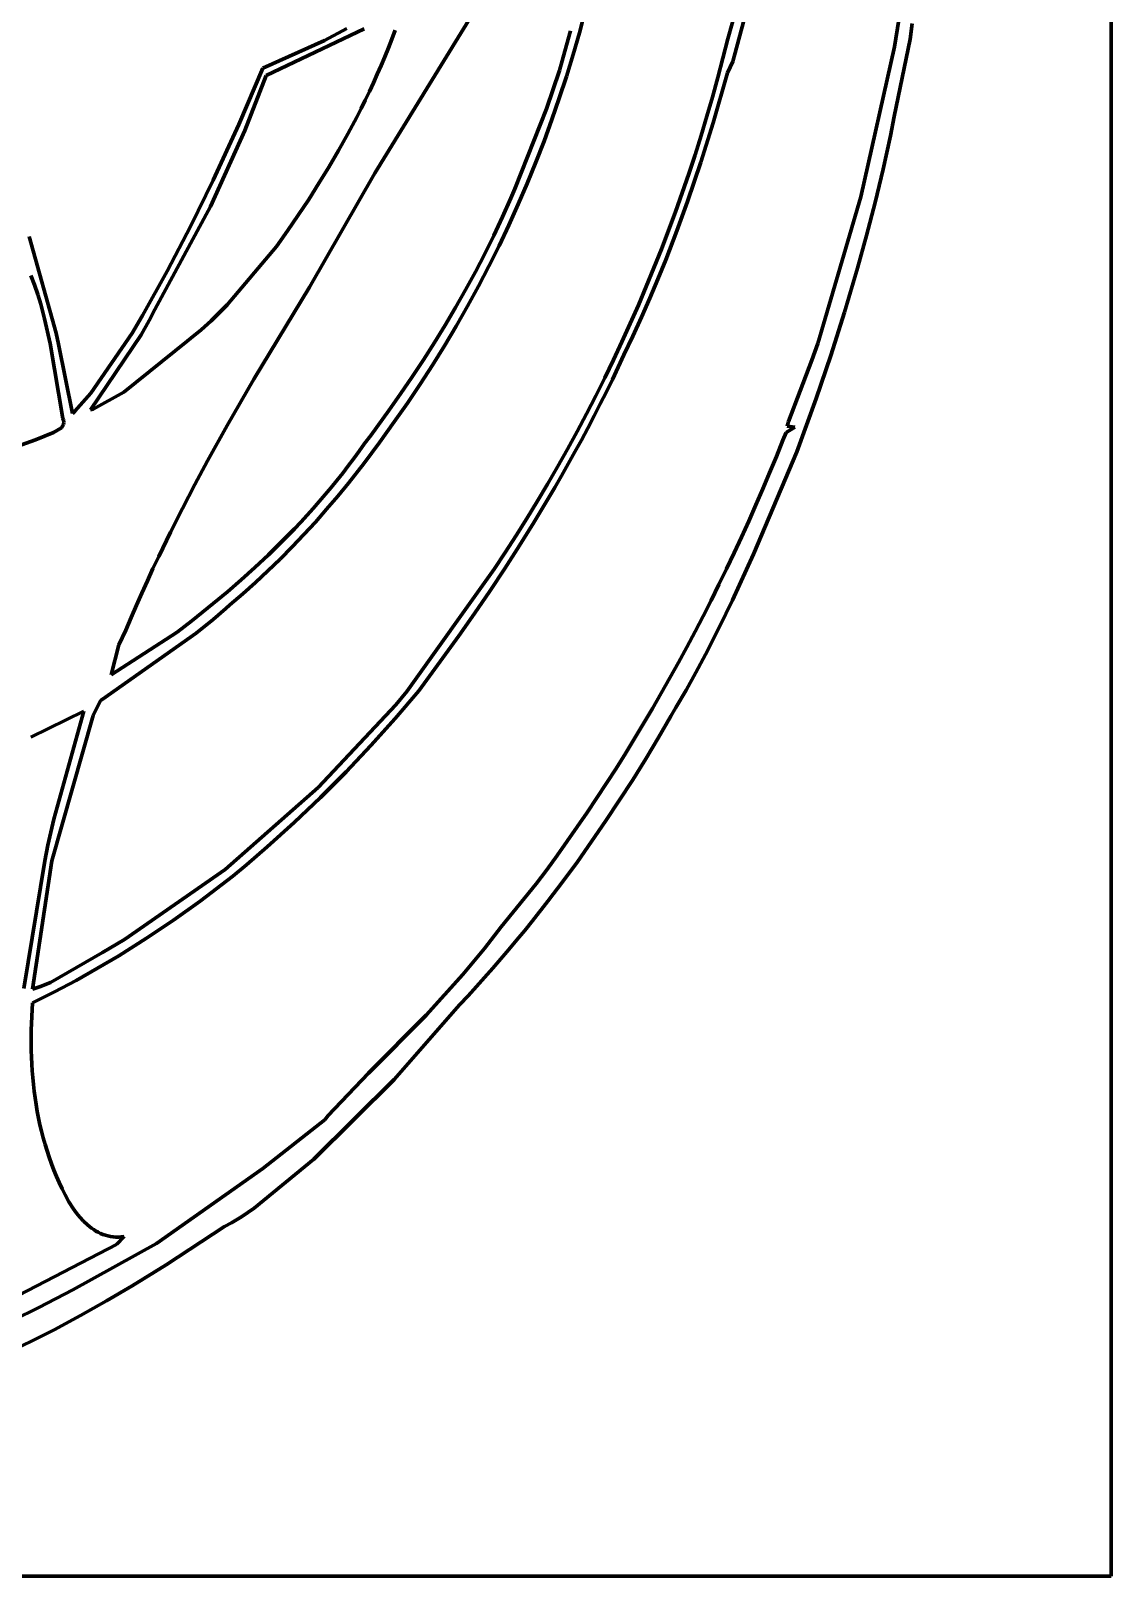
# Model space of a CAD drawing. Header units: millimetres. Extents: x 0 to 15.3, y 0 to 17.7.
# Drawn here: x 12.102 to 15.292, y 0 to 4.561 of the extents above; entities that cross this region are included whole.
import ezdxf

# ---------------------------------------------------------------- set-up
doc = ezdxf.new("R2010")
doc.units = ezdxf.units.MM
doc.layers.add('color#0a0a0aff', color=7, linetype='CONTINUOUS', lineweight=100)
doc.layers.add('color#ffffffff', color=7, linetype='CONTINUOUS', lineweight=100)

msp = doc.modelspace()

# ---------------------------------------------------------------- linework, layer by layer
at = {"layer": 'color#0a0a0aff'}
for p, q in [((14.6518, 4.514), (14.723, 4.9595)), ((14.1599, 4.5375), (14.2038, 4.693)), ((13.406, 4.6102), (13.1179, 4.1411)), ((13.7388, 4.6202), (13.7214, 4.5552)), ((14.2196, 4.6385), (14.1743, 4.4699)), ((13.0861, 4.5671), (12.7968, 4.429)), ((12.9692, 4.532), (13.0351, 4.5673)), ((13.1678, 4.5366), (13.1776, 4.5629)), ((13.6783, 4.5009), (13.6954, 4.5612)), ((14.7038, 4.5821), (14.6985, 4.5358)), ((12.7871, 4.4501), (12.9692, 4.532)), ((13.1576, 4.5104), (13.1678, 4.5366)), ((13.7214, 4.5552), (13.7029, 4.4905)), ((14.1455, 4.4799), (14.1599, 4.5375)), ((14.6985, 4.5358), (14.651, 4.308)), ((13.1361, 4.4585), (13.147, 4.4844)), ((13.147, 4.4844), (13.1576, 4.5104)), ((13.6624, 4.4434), (13.6783, 4.5009)), ((13.7029, 4.4905), (13.6832, 4.4262)), ((14.1304, 4.4226), (14.1455, 4.4799)), ((14.1743, 4.4699), (14.1594, 4.4366)), ((14.5527, 4.0713), (14.6518, 4.514)), ((12.7159, 4.2841), (12.7871, 4.4501)), ((12.7968, 4.429), (12.7338, 4.2667)), ((13.1134, 4.4071), (13.1249, 4.4327)), ((13.1249, 4.4327), (13.1361, 4.4585)), ((13.6244, 4.3304), (13.6624, 4.4434)), ((13.6832, 4.4262), (13.6623, 4.3622)), ((14.1594, 4.4366), (14.1167, 4.2896)), ((13.0893, 4.3563), (13.1015, 4.3816)), ((13.1015, 4.3816), (13.1134, 4.4071)), ((14.1146, 4.3654), (14.1304, 4.4226)), ((13.0769, 4.3311), (13.0893, 4.3563)), ((13.6623, 4.3622), (13.6403, 4.2986)), ((14.0981, 4.3085), (14.1146, 4.3654)), ((13.0377, 4.2564), (13.0641, 4.3061)), ((13.0641, 4.3061), (13.0769, 4.3311)), ((13.5312, 4.0947), (13.6244, 4.3304)), ((13.6403, 4.2986), (13.6171, 4.2355)), ((14.1167, 4.2896), (14.08, 4.1727)), ((14.081, 4.2517), (14.0981, 4.3085)), ((14.651, 4.308), (14.6398, 4.2509)), ((12.7338, 4.2667), (12.632, 4.0423)), ((12.6404, 4.1201), (12.7159, 4.2841)), ((13.0103, 4.2073), (13.0377, 4.2564)), ((14.0631, 4.1952), (14.081, 4.2517)), ((14.6398, 4.2509), (14.6182, 4.1525)), ((12.9818, 4.1587), (13.0103, 4.2073)), ((13.6171, 4.2355), (13.5928, 4.1728)), ((12.9525, 4.1107), (12.9818, 4.1587)), ((13.5928, 4.1728), (13.5674, 4.1105)), ((14.08, 4.1727), (14.0408, 4.0566)), ((14.0445, 4.1389), (14.0631, 4.1952)), ((14.6182, 4.1525), (14.5948, 4.0545)), ((12.5739, 3.9852), (12.6404, 4.1201)), ((12.9222, 4.0632), (12.9525, 4.1107)), ((13.1179, 4.1411), (12.9243, 3.8042)), ((13.5674, 4.1105), (13.5408, 4.0487)), ((14.0253, 4.0828), (14.0445, 4.1389)), ((12.8911, 4.0163), (12.9222, 4.0632)), ((13.4947, 4.0117), (13.5193, 4.0669)), ((13.5193, 4.0669), (13.5312, 4.0947)), ((14.0054, 4.0269), (14.0253, 4.0828)), ((14.4252, 3.6383), (14.5527, 4.0713)), ((12.632, 4.0423), (12.4681, 3.7378)), ((12.8593, 3.97), (12.8911, 4.0163)), ((13.5408, 4.0487), (13.5131, 3.9874)), ((13.9848, 3.9713), (14.0054, 4.0269)), ((14.0408, 4.0566), (14.0095, 3.9702)), ((14.5948, 4.0545), (14.5697, 3.9569)), ((12.5042, 3.8519), (12.5739, 3.9852)), ((12.8267, 3.9242), (12.8593, 3.97)), ((13.4689, 3.9571), (13.4947, 4.0117)), ((13.5131, 3.9874), (13.4842, 3.9266)), ((13.9636, 3.9159), (13.9848, 3.9713)), ((14.0095, 3.9702), (13.9765, 3.8845)), ((12.0966, 3.9535), (12.1765, 3.6687)), ((12.6812, 3.7521), (12.8267, 3.9242)), ((13.4421, 3.903), (13.4689, 3.9571)), ((13.4842, 3.9266), (13.4543, 3.8664)), ((14.5697, 3.9569), (14.5429, 3.8598)), ((13.4143, 3.8495), (13.4421, 3.903)), ((13.9416, 3.8608), (13.9636, 3.9159)), ((13.9765, 3.8845), (13.9536, 3.8277)), ((12.1122, 3.8111), (12.1013, 3.8391)), ((12.4313, 3.7203), (12.5042, 3.8519)), ((13.3855, 3.7964), (13.4143, 3.8495)), ((13.4543, 3.8664), (13.4232, 3.8068)), ((13.9191, 3.806), (13.9416, 3.8608)), ((14.5429, 3.8598), (14.5047, 3.7309)), ((12.122, 3.7828), (12.1122, 3.8111)), ((12.9243, 3.8042), (12.7605, 3.5329)), ((13.3557, 3.7439), (13.3855, 3.7964)), ((13.4232, 3.8068), (13.3911, 3.7477)), ((13.8958, 3.7515), (13.9191, 3.806)), ((13.9536, 3.8277), (13.9298, 3.7713)), ((12.1308, 3.7543), (12.122, 3.7828)), ((12.1425, 3.711), (12.1308, 3.7543)), ((12.6344, 3.7052), (12.6812, 3.7521)), ((13.325, 3.6919), (13.3557, 3.7439)), ((13.3911, 3.7477), (13.3578, 3.6893)), ((13.8719, 3.6972), (13.8958, 3.7515)), ((13.9298, 3.7713), (13.9052, 3.7152)), ((12.1586, 3.6379), (12.1425, 3.711)), ((12.4012, 3.6682), (12.4313, 3.7203)), ((12.4515, 3.7054), (12.4272, 3.6634)), ((12.4681, 3.7378), (12.4515, 3.7054)), ((12.6049, 3.6786), (12.6344, 3.7052)), ((13.8473, 3.6432), (13.8719, 3.6972)), ((13.9052, 3.7152), (13.8796, 3.6595)), ((14.5047, 3.7309), (14.4638, 3.6029)), ((12.1765, 3.6687), (12.1837, 3.636)), ((12.4272, 3.6634), (12.2778, 3.4423)), ((12.2788, 3.4918), (12.4012, 3.6682)), ((12.5636, 3.6452), (12.5741, 3.6533)), ((12.5741, 3.6533), (12.6049, 3.6786)), ((13.2934, 3.6405), (13.325, 3.6919)), ((13.3578, 3.6893), (13.3234, 3.6314)), ((13.8796, 3.6595), (13.8532, 3.6043)), ((12.1966, 3.4163), (12.1586, 3.6379)), ((12.1837, 3.636), (12.2243, 3.4309)), ((12.3765, 3.494), (12.5636, 3.6452)), ((13.2609, 3.5895), (13.2934, 3.6405)), ((13.3234, 3.6314), (13.2879, 3.5743)), ((13.8221, 3.5896), (13.8473, 3.6432)), ((13.8532, 3.6043), (13.8362, 3.5679)), ((14.408, 3.5891), (14.4252, 3.6383)), ((14.4638, 3.6029), (14.4205, 3.4757)), ((13.2276, 3.5391), (13.2609, 3.5895)), ((13.2879, 3.5743), (13.2514, 3.5178)), ((13.7963, 3.5362), (13.8221, 3.5896)), ((13.8362, 3.5679), (13.8189, 3.5316)), ((14.3394, 3.4073), (14.408, 3.5891)), ((12.7605, 3.5329), (12.6813, 3.3955)), ((13.1936, 3.4892), (13.2276, 3.5391)), ((13.2514, 3.5178), (13.2137, 3.462)), ((13.7698, 3.4832), (13.7963, 3.5362)), ((13.8189, 3.5316), (13.8013, 3.4956)), ((12.2314, 3.4383), (12.2788, 3.4918)), ((12.2854, 3.4442), (12.3765, 3.494)), ((13.1588, 3.4399), (13.1936, 3.4892)), ((13.7426, 3.4305), (13.7698, 3.4832)), ((13.8013, 3.4956), (13.7833, 3.4597)), ((14.4205, 3.4757), (14.3632, 3.3179)), ((12.2243, 3.4309), (12.2314, 3.4383)), ((12.2778, 3.4423), (12.2854, 3.4442)), ((13.1053, 3.3668), (13.1588, 3.4399)), ((13.2137, 3.462), (13.175, 3.407)), ((13.7148, 3.3781), (13.7426, 3.4305)), ((13.765, 3.424), (13.7464, 3.3884)), ((13.7833, 3.4597), (13.765, 3.424)), ((12.1151, 3.3536), (12.1685, 3.3756)), ((12.1685, 3.3756), (12.192, 3.3893)), ((12.192, 3.3893), (12.198, 3.3987)), ((12.1982, 3.412), (12.1966, 3.4163)), ((12.198, 3.3987), (12.1992, 3.406)), ((12.1992, 3.406), (12.1982, 3.412)), ((12.6813, 3.3955), (12.6236, 3.2915)), ((13.175, 3.407), (13.1314, 3.3455)), ((13.6864, 3.326), (13.7148, 3.3781)), ((13.7464, 3.3884), (13.7275, 3.353)), ((14.3227, 3.3525), (14.3325, 3.3755)), ((14.3325, 3.3755), (14.3574, 3.3909)), ((14.3348, 3.3936), (14.3394, 3.4073)), ((14.3574, 3.3909), (14.3348, 3.3936)), ((12.0607, 3.3341), (12.1151, 3.3536)), ((13.0714, 3.3205), (13.0871, 3.3427)), ((13.1314, 3.3455), (13.0863, 3.285)), ((13.0871, 3.3427), (13.1053, 3.3668)), ((13.7275, 3.353), (13.7083, 3.3178)), ((14.3032, 3.3044), (14.3227, 3.3525)), ((12.6236, 3.2915), (12.5861, 3.2217)), ((13.0392, 3.2767), (13.0554, 3.2984)), ((13.0863, 3.285), (13.0397, 3.2257)), ((13.0554, 3.2984), (13.0714, 3.3205)), ((13.6573, 3.2743), (13.6864, 3.326)), ((13.7083, 3.3178), (13.6888, 3.2827)), ((14.3632, 3.3179), (14.2357, 3.0157)), ((14.2834, 3.2565), (14.3032, 3.3044)), ((13.0057, 3.2338), (13.0226, 3.2551)), ((13.0226, 3.2551), (13.0392, 3.2767)), ((13.6277, 3.223), (13.6573, 3.2743)), ((13.669, 3.2478), (13.649, 3.2131)), ((13.6888, 3.2827), (13.669, 3.2478)), ((14.2632, 3.2088), (14.2834, 3.2565)), ((12.5861, 3.2217), (12.5495, 3.1514)), ((12.9711, 3.1919), (12.9886, 3.2127)), ((12.9886, 3.2127), (13.0057, 3.2338)), ((13.0397, 3.2257), (13.0078, 3.1869)), ((13.5973, 3.172), (13.6277, 3.223)), ((13.649, 3.2131), (13.6286, 3.1785)), ((14.2426, 3.1613), (14.2632, 3.2088)), ((12.5495, 3.1514), (12.5139, 3.0807)), ((12.9173, 3.1308), (12.9355, 3.1509)), ((12.9355, 3.1509), (12.9535, 3.1713)), ((12.9752, 3.1486), (12.9419, 3.1109)), ((12.9535, 3.1713), (12.9711, 3.1919)), ((13.0078, 3.1869), (12.9752, 3.1486)), ((13.5664, 3.1214), (13.5973, 3.172)), ((13.6286, 3.1785), (13.5871, 3.1098)), ((14.2216, 3.1139), (14.2426, 3.1613)), ((12.8802, 3.0911), (12.8989, 3.1108)), ((12.8989, 3.1108), (12.9173, 3.1308)), ((12.9419, 3.1109), (12.9079, 3.0739)), ((13.5349, 3.0712), (13.5664, 3.1214)), ((13.5871, 3.1098), (13.5446, 3.0417)), ((14.2001, 3.0667), (14.2216, 3.1139)), ((12.5139, 3.0807), (12.4793, 3.0094)), ((12.8422, 3.0523), (12.8802, 3.0911)), ((12.9079, 3.0739), (12.8732, 3.0375)), ((13.5027, 3.0214), (13.5349, 3.0712)), ((14.1783, 3.0197), (14.2001, 3.0667)), ((12.7636, 2.9771), (12.8033, 3.0143)), ((12.8033, 3.0143), (12.8422, 3.0523)), ((12.8732, 3.0375), (12.8378, 3.0018)), ((13.4699, 2.972), (13.5027, 3.0214)), ((13.5446, 3.0417), (13.5011, 2.9742)), ((14.1561, 2.9729), (14.1783, 3.0197)), ((14.2357, 3.0157), (14.1734, 2.8801)), ((12.4624, 2.9736), (12.4458, 2.9376)), ((12.4793, 3.0094), (12.4624, 2.9736)), ((12.7232, 2.9407), (12.7636, 2.9771)), ((12.8017, 2.9668), (12.765, 2.9326)), ((12.8378, 3.0018), (12.8017, 2.9668)), ((13.2117, 2.611), (13.4699, 2.972)), ((13.5011, 2.9742), (13.4568, 2.9073)), ((14.1334, 2.9263), (14.1561, 2.9729)), ((12.4458, 2.9376), (12.4295, 2.9015)), ((12.6821, 2.9051), (12.7232, 2.9407)), ((12.765, 2.9326), (12.7275, 2.8991)), ((14.1104, 2.8798), (14.1334, 2.9263)), ((12.4295, 2.9015), (12.4135, 2.8652)), ((12.6405, 2.8701), (12.6821, 2.9051)), ((12.7275, 2.8991), (12.6892, 2.8664)), ((13.4568, 2.9073), (13.4115, 2.841)), ((14.0869, 2.8336), (14.1104, 2.8798)), ((14.1734, 2.8801), (14.1343, 2.7997)), ((12.3978, 2.8288), (12.3825, 2.7922)), ((12.4135, 2.8652), (12.3978, 2.8288)), ((12.5769, 2.819), (12.6405, 2.8701)), ((12.6772, 2.8555), (12.6404, 2.8238)), ((12.6892, 2.8664), (12.6772, 2.8555)), ((13.4115, 2.841), (13.3654, 2.7752)), ((14.063, 2.7876), (14.0869, 2.8336)), ((12.5899, 2.7832), (12.312, 2.5873)), ((12.3392, 2.66), (12.534, 2.7858)), ((12.3825, 2.7922), (12.3615, 2.7488)), ((12.534, 2.7858), (12.5769, 2.819)), ((12.6404, 2.8238), (12.5899, 2.7832)), ((14.0388, 2.7418), (14.063, 2.7876)), ((14.1343, 2.7997), (14.0936, 2.72)), ((12.3615, 2.7488), (12.3392, 2.66)), ((13.3654, 2.7752), (13.3186, 2.71)), ((14.0141, 2.6963), (14.0388, 2.7418)), ((13.3186, 2.71), (13.2471, 2.6132)), ((13.989, 2.6509), (14.0141, 2.6963)), ((14.0936, 2.72), (14.0655, 2.6674)), ((13.9635, 2.6058), (13.989, 2.6509)), ((14.0655, 2.6674), (14.0366, 2.6152)), ((13.2471, 2.6132), (13.1776, 2.5316)), ((13.1797, 2.571), (13.2117, 2.611)), ((13.9376, 2.561), (13.9635, 2.6058)), ((14.0366, 2.6152), (14.0068, 2.5635)), ((12.307, 2.5841), (12.2856, 2.5397)), ((12.312, 2.5873), (12.307, 2.5841)), ((12.9504, 2.3278), (13.1797, 2.571)), ((13.9112, 2.5164), (13.9376, 2.561)), ((14.0068, 2.5635), (13.9916, 2.5378)), ((12.258, 2.5532), (12.1014, 2.4763)), ((12.2856, 2.5397), (12.1641, 2.1114)), ((12.1696, 2.2345), (12.258, 2.5532)), ((13.1776, 2.5316), (13.1061, 2.4518)), ((13.8845, 2.472), (13.9112, 2.5164)), ((13.9916, 2.5378), (13.955, 2.4747)), ((13.8573, 2.4279), (13.8845, 2.472)), ((13.955, 2.4747), (13.9174, 2.4122)), ((13.1061, 2.4518), (13.0325, 2.3739)), ((13.8297, 2.384), (13.8573, 2.4279)), ((13.0325, 2.3739), (12.9569, 2.298)), ((13.8017, 2.3404), (13.8297, 2.384)), ((13.9174, 2.4122), (13.8789, 2.3502)), ((12.6759, 2.0853), (12.9504, 2.3278)), ((13.7733, 2.2971), (13.8017, 2.3404)), ((13.8789, 2.3502), (13.8395, 2.2888)), ((12.9569, 2.298), (12.8793, 2.224)), ((13.7445, 2.254), (13.7733, 2.2971)), ((13.8395, 2.2888), (13.7991, 2.228)), ((13.7153, 2.2112), (13.7445, 2.254)), ((12.1519, 2.1577), (12.1696, 2.2345)), ((12.8793, 2.224), (12.7998, 2.1522)), ((13.6856, 2.1687), (13.7153, 2.2112)), ((13.7991, 2.228), (13.7578, 2.1679)), ((12.1432, 2.1112), (12.1519, 2.1577)), ((12.7998, 2.1522), (12.739, 2.0997)), ((13.6555, 2.1265), (13.6856, 2.1687)), ((13.7578, 2.1679), (13.7156, 2.1084)), ((12.0807, 1.7347), (12.1432, 2.1112)), ((12.1641, 2.1114), (12.107, 1.7321)), ((12.739, 2.0997), (12.6978, 2.0654)), ((13.625, 2.0846), (13.6555, 2.1265)), ((13.7156, 2.1084), (13.6723, 2.0496)), ((12.3781, 1.8788), (12.6759, 2.0853)), ((12.6978, 2.0654), (12.6016, 1.9924)), ((13.5941, 2.043), (13.625, 2.0846)), ((13.4908, 1.9164), (13.5941, 2.043)), ((13.6723, 2.0496), (13.6282, 1.9916)), ((12.6016, 1.9924), (12.5229, 1.9363)), ((13.6282, 1.9916), (13.583, 1.9343)), ((12.5229, 1.9363), (12.4428, 1.8824)), ((13.4414, 1.8527), (13.4908, 1.9164)), ((13.583, 1.9343), (13.5601, 1.9059)), ((12.3129, 1.8406), (12.3781, 1.8788)), ((12.4428, 1.8824), (12.3611, 1.8309)), ((13.5369, 1.8778), (13.5135, 1.8498)), ((13.5601, 1.9059), (13.5369, 1.8778)), ((12.1598, 1.7519), (12.3129, 1.8406)), ((12.3611, 1.8309), (12.2989, 1.7938)), ((13.3769, 1.7753), (13.4414, 1.8527)), ((13.5135, 1.8498), (13.4898, 1.822)), ((12.2989, 1.7938), (12.2358, 1.7582)), ((13.4659, 1.7945), (13.4417, 1.7671)), ((13.4898, 1.822), (13.4659, 1.7945)), ((12.107, 1.7321), (12.1301, 1.7397)), ((12.1301, 1.7397), (12.1598, 1.7519)), ((12.2358, 1.7582), (12.1719, 1.7241)), ((13.2688, 1.6559), (13.3769, 1.7753)), ((13.4173, 1.74), (13.3927, 1.7131)), ((13.4417, 1.7671), (13.4173, 1.74)), ((12.1071, 1.6915), (12.1043, 1.6517)), ((12.1719, 1.7241), (12.1071, 1.6915)), ((13.3927, 1.7131), (13.3678, 1.6864)), ((12.1043, 1.6517), (12.1028, 1.6116)), ((13.099, 1.4839), (13.2688, 1.6559)), ((13.3678, 1.6864), (13.1751, 1.4655)), ((12.1028, 1.6116), (12.1024, 1.5916)), ((12.1024, 1.5916), (12.1024, 1.5715)), ((12.1024, 1.5715), (12.1027, 1.5514)), ((12.1027, 1.5514), (12.1033, 1.5313)), ((12.1033, 1.5313), (12.1043, 1.5112)), ((12.1043, 1.5112), (12.1056, 1.4911)), ((12.1056, 1.4911), (12.1072, 1.4711)), ((12.1072, 1.4711), (12.1092, 1.4511)), ((13.1751, 1.4655), (12.9373, 1.2308)), ((12.9784, 1.3587), (13.099, 1.4839)), ((12.1092, 1.4511), (12.1115, 1.4311)), ((12.1115, 1.4311), (12.1142, 1.4112)), ((12.1142, 1.4112), (12.1173, 1.3914)), ((12.1173, 1.3914), (12.1208, 1.3716)), ((12.1208, 1.3716), (12.1246, 1.3519)), ((12.1246, 1.3519), (12.1288, 1.3323)), ((12.1288, 1.3323), (12.1335, 1.3128)), ((12.787, 1.2031), (12.971, 1.3481)), ((12.971, 1.3481), (12.9784, 1.3587)), ((12.1335, 1.3128), (12.1385, 1.2934)), ((12.1385, 1.2934), (12.144, 1.2741)), ((12.144, 1.2741), (12.1498, 1.255)), ((12.1498, 1.255), (12.1561, 1.236)), ((12.1561, 1.236), (12.1629, 1.2171)), ((12.1629, 1.2171), (12.17, 1.1984)), ((12.17, 1.1984), (12.1777, 1.1798)), ((12.4732, 0.982), (12.787, 1.2031)), ((12.9373, 1.2308), (12.7609, 1.0858)), ((12.1777, 1.1798), (12.1857, 1.1615)), ((12.1857, 1.1615), (12.1942, 1.1433)), ((12.1942, 1.1433), (12.2032, 1.1253)), ((12.2032, 1.1253), (12.2141, 1.1048)), ((12.2141, 1.1048), (12.2267, 1.0846)), ((12.2267, 1.0846), (12.2361, 1.0716)), ((12.2361, 1.0716), (12.2463, 1.0591)), ((12.2463, 1.0591), (12.2572, 1.0474)), ((12.7234, 1.06), (12.6942, 1.0423)), ((12.7609, 1.0858), (12.7234, 1.06)), ((12.2572, 1.0474), (12.2688, 1.0366)), ((12.2688, 1.0366), (12.2748, 1.0316)), ((12.2748, 1.0316), (12.2811, 1.0269)), ((12.2811, 1.0269), (12.2875, 1.0225)), ((12.2875, 1.0225), (12.2941, 1.0184)), ((12.2941, 1.0184), (12.3008, 1.0148)), ((12.3008, 1.0148), (12.3077, 1.0114)), ((12.3077, 1.0114), (12.3148, 1.0085)), ((12.3148, 1.0085), (12.3221, 1.006)), ((12.3221, 1.006), (12.3295, 1.004)), ((12.3295, 1.004), (12.337, 1.0024)), ((12.6741, 1.0314), (12.5014, 0.9189)), ((12.6942, 1.0423), (12.6741, 1.0314)), ((12.355, 0.979), (12.0401, 0.8154)), ((12.2261, 0.845), (12.4732, 0.982)), ((12.337, 1.0024), (12.3447, 1.0014)), ((12.3447, 1.0014), (12.3526, 1.0008)), ((12.3526, 1.0008), (12.3606, 1.0008)), ((12.3771, 1.0024), (12.355, 0.979)), ((12.3606, 1.0008), (12.3688, 1.0013)), ((12.3688, 1.0013), (12.3771, 1.0024)), ((12.5014, 0.9189), (12.4012, 0.8571)), ((12.1257, 0.7931), (12.2261, 0.845)), ((12.4012, 0.8571), (12.3251, 0.8123)), ((12.0496, 0.7557), (12.1257, 0.7931)), ((12.3251, 0.8123), (12.2481, 0.7689)), ((12.2481, 0.7689), (12.1703, 0.7271)), ((12.1179, 0.7003), (12.0651, 0.6743)), ((12.1703, 0.7271), (12.1179, 0.7003))]:
    msp.add_line(p, q, dxfattribs=at)
at = {"layer": 'color#ffffffff'}
for p, q in [((15.2917, 17.6528), (15.2917, 0)), ((14.723, 4.9595), (14.6518, 4.514)), ((14.2038, 4.693), (14.1599, 4.5375)), ((13.1179, 4.1411), (13.406, 4.6102)), ((13.7214, 4.5552), (13.7388, 4.6202)), ((14.1743, 4.4699), (14.2196, 4.6385)), ((12.7968, 4.429), (13.0861, 4.5671)), ((13.0351, 4.5673), (12.9692, 4.532)), ((13.1776, 4.5629), (13.1678, 4.5366)), ((13.6954, 4.5612), (13.6783, 4.5009)), ((14.6985, 4.5358), (14.7038, 4.5821)), ((12.9692, 4.532), (12.7871, 4.4501)), ((13.1678, 4.5366), (13.1576, 4.5104)), ((13.7029, 4.4905), (13.7214, 4.5552)), ((14.1599, 4.5375), (14.1455, 4.4799)), ((14.651, 4.308), (14.6985, 4.5358)), ((13.147, 4.4844), (13.1361, 4.4585)), ((13.1576, 4.5104), (13.147, 4.4844)), ((13.6783, 4.5009), (13.6624, 4.4434)), ((13.6832, 4.4262), (13.7029, 4.4905)), ((14.1455, 4.4799), (14.1304, 4.4226)), ((14.1594, 4.4366), (14.1743, 4.4699)), ((14.6518, 4.514), (14.5527, 4.0713)), ((12.7871, 4.4501), (12.7159, 4.2841)), ((12.7338, 4.2667), (12.7968, 4.429)), ((13.1249, 4.4327), (13.1134, 4.4071)), ((13.1361, 4.4585), (13.1249, 4.4327)), ((13.6624, 4.4434), (13.6244, 4.3304)), ((13.6623, 4.3622), (13.6832, 4.4262)), ((14.1167, 4.2896), (14.1594, 4.4366)), ((13.1015, 4.3816), (13.0893, 4.3563)), ((13.1134, 4.4071), (13.1015, 4.3816)), ((14.1304, 4.4226), (14.1146, 4.3654)), ((13.0893, 4.3563), (13.0769, 4.3311)), ((13.6403, 4.2986), (13.6623, 4.3622)), ((14.1146, 4.3654), (14.0981, 4.3085)), ((13.0641, 4.3061), (13.0377, 4.2564)), ((13.0769, 4.3311), (13.0641, 4.3061)), ((13.6244, 4.3304), (13.5312, 4.0947)), ((13.6171, 4.2355), (13.6403, 4.2986)), ((14.08, 4.1727), (14.1167, 4.2896)), ((14.0981, 4.3085), (14.081, 4.2517)), ((14.6398, 4.2509), (14.651, 4.308)), ((12.632, 4.0423), (12.7338, 4.2667)), ((12.7159, 4.2841), (12.6404, 4.1201)), ((13.0377, 4.2564), (13.0103, 4.2073)), ((14.081, 4.2517), (14.0631, 4.1952)), ((14.6182, 4.1525), (14.6398, 4.2509)), ((13.0103, 4.2073), (12.9818, 4.1587)), ((13.5928, 4.1728), (13.6171, 4.2355)), ((12.9818, 4.1587), (12.9525, 4.1107)), ((13.5674, 4.1105), (13.5928, 4.1728)), ((14.0408, 4.0566), (14.08, 4.1727)), ((14.0631, 4.1952), (14.0445, 4.1389)), ((14.5948, 4.0545), (14.6182, 4.1525)), ((12.6404, 4.1201), (12.5739, 3.9852)), ((12.9525, 4.1107), (12.9222, 4.0632)), ((12.9243, 3.8042), (13.1179, 4.1411)), ((13.5408, 4.0487), (13.5674, 4.1105)), ((14.0445, 4.1389), (14.0253, 4.0828)), ((12.9222, 4.0632), (12.8911, 4.0163)), ((13.5193, 4.0669), (13.4947, 4.0117)), ((13.5312, 4.0947), (13.5193, 4.0669)), ((14.0253, 4.0828), (14.0054, 4.0269)), ((14.5527, 4.0713), (14.4252, 3.6383)), ((12.4681, 3.7378), (12.632, 4.0423)), ((12.8911, 4.0163), (12.8593, 3.97)), ((13.5131, 3.9874), (13.5408, 4.0487)), ((14.0054, 4.0269), (13.9848, 3.9713)), ((14.0095, 3.9702), (14.0408, 4.0566)), ((14.5697, 3.9569), (14.5948, 4.0545)), ((12.5739, 3.9852), (12.5042, 3.8519)), ((12.8593, 3.97), (12.8267, 3.9242)), ((13.4947, 4.0117), (13.4689, 3.9571)), ((13.4842, 3.9266), (13.5131, 3.9874)), ((13.9848, 3.9713), (13.9636, 3.9159)), ((13.9765, 3.8845), (14.0095, 3.9702)), ((12.1765, 3.6687), (12.0966, 3.9535)), ((12.8267, 3.9242), (12.6812, 3.7521)), ((13.4689, 3.9571), (13.4421, 3.903)), ((13.4543, 3.8664), (13.4842, 3.9266)), ((14.5429, 3.8598), (14.5697, 3.9569)), ((13.4421, 3.903), (13.4143, 3.8495)), ((13.9636, 3.9159), (13.9416, 3.8608)), ((13.9536, 3.8277), (13.9765, 3.8845)), ((12.1013, 3.8391), (12.1122, 3.8111)), ((12.5042, 3.8519), (12.4313, 3.7203)), ((13.4143, 3.8495), (13.3855, 3.7964)), ((13.4232, 3.8068), (13.4543, 3.8664)), ((13.9416, 3.8608), (13.9191, 3.806)), ((14.5047, 3.7309), (14.5429, 3.8598)), ((12.1122, 3.8111), (12.122, 3.7828)), ((12.7605, 3.5329), (12.9243, 3.8042)), ((13.3855, 3.7964), (13.3557, 3.7439)), ((13.3911, 3.7477), (13.4232, 3.8068)), ((13.9191, 3.806), (13.8958, 3.7515)), ((13.9298, 3.7713), (13.9536, 3.8277)), ((12.122, 3.7828), (12.1308, 3.7543)), ((12.1308, 3.7543), (12.1425, 3.711)), ((12.6812, 3.7521), (12.6344, 3.7052)), ((13.3557, 3.7439), (13.325, 3.6919)), ((13.3578, 3.6893), (13.3911, 3.7477)), ((13.8958, 3.7515), (13.8719, 3.6972)), ((13.9052, 3.7152), (13.9298, 3.7713)), ((12.1425, 3.711), (12.1586, 3.6379)), ((12.4313, 3.7203), (12.4012, 3.6682)), ((12.4272, 3.6634), (12.4515, 3.7054)), ((12.4515, 3.7054), (12.4681, 3.7378)), ((12.6344, 3.7052), (12.6049, 3.6786)), ((13.8719, 3.6972), (13.8473, 3.6432)), ((13.8796, 3.6595), (13.9052, 3.7152)), ((14.4638, 3.6029), (14.5047, 3.7309)), ((12.1837, 3.636), (12.1765, 3.6687)), ((12.2778, 3.4423), (12.4272, 3.6634)), ((12.4012, 3.6682), (12.2788, 3.4918)), ((12.5741, 3.6533), (12.5636, 3.6452)), ((12.6049, 3.6786), (12.5741, 3.6533)), ((13.325, 3.6919), (13.2934, 3.6405)), ((13.3234, 3.6314), (13.3578, 3.6893)), ((13.8532, 3.6043), (13.8796, 3.6595)), ((12.1586, 3.6379), (12.1966, 3.4163)), ((12.2243, 3.4309), (12.1837, 3.636)), ((12.5636, 3.6452), (12.3765, 3.494)), ((13.2934, 3.6405), (13.2609, 3.5895)), ((13.2879, 3.5743), (13.3234, 3.6314)), ((13.8473, 3.6432), (13.8221, 3.5896)), ((13.8362, 3.5679), (13.8532, 3.6043)), ((14.4252, 3.6383), (14.408, 3.5891)), ((14.4205, 3.4757), (14.4638, 3.6029)), ((13.2609, 3.5895), (13.2276, 3.5391)), ((13.2514, 3.5178), (13.2879, 3.5743)), ((13.8221, 3.5896), (13.7963, 3.5362)), ((13.8189, 3.5316), (13.8362, 3.5679)), ((14.408, 3.5891), (14.3394, 3.4073)), ((12.6813, 3.3955), (12.7605, 3.5329)), ((13.2276, 3.5391), (13.1936, 3.4892)), ((13.2137, 3.462), (13.2514, 3.5178)), ((13.7963, 3.5362), (13.7698, 3.4832)), ((13.8013, 3.4956), (13.8189, 3.5316)), ((12.2788, 3.4918), (12.2314, 3.4383)), ((12.3765, 3.494), (12.2854, 3.4442)), ((13.1936, 3.4892), (13.1588, 3.4399)), ((13.7698, 3.4832), (13.7426, 3.4305)), ((13.7833, 3.4597), (13.8013, 3.4956)), ((14.3632, 3.3179), (14.4205, 3.4757)), ((12.2314, 3.4383), (12.2243, 3.4309)), ((12.2854, 3.4442), (12.2778, 3.4423)), ((13.1588, 3.4399), (13.1053, 3.3668)), ((13.175, 3.407), (13.2137, 3.462)), ((13.7426, 3.4305), (13.7148, 3.3781)), ((13.7464, 3.3884), (13.765, 3.424)), ((13.765, 3.424), (13.7833, 3.4597)), ((12.1685, 3.3756), (12.1151, 3.3536)), ((12.192, 3.3893), (12.1685, 3.3756)), ((12.198, 3.3987), (12.192, 3.3893)), ((12.1966, 3.4163), (12.1982, 3.412)), ((12.1992, 3.406), (12.198, 3.3987)), ((12.1982, 3.412), (12.1992, 3.406)), ((12.6236, 3.2915), (12.6813, 3.3955)), ((13.1314, 3.3455), (13.175, 3.407)), ((13.7148, 3.3781), (13.6864, 3.326)), ((13.7275, 3.353), (13.7464, 3.3884)), ((14.3325, 3.3755), (14.3227, 3.3525)), ((14.3574, 3.3909), (14.3325, 3.3755)), ((14.3394, 3.4073), (14.3348, 3.3936)), ((14.3348, 3.3936), (14.3574, 3.3909)), ((12.1151, 3.3536), (12.0607, 3.3341)), ((13.0871, 3.3427), (13.0714, 3.3205)), ((13.0863, 3.285), (13.1314, 3.3455)), ((13.1053, 3.3668), (13.0871, 3.3427)), ((13.7083, 3.3178), (13.7275, 3.353)), ((14.3227, 3.3525), (14.3032, 3.3044)), ((12.5861, 3.2217), (12.6236, 3.2915)), ((13.0554, 3.2984), (13.0392, 3.2767)), ((13.0397, 3.2257), (13.0863, 3.285)), ((13.0714, 3.3205), (13.0554, 3.2984)), ((13.6864, 3.326), (13.6573, 3.2743)), ((13.6888, 3.2827), (13.7083, 3.3178)), ((14.2357, 3.0157), (14.3632, 3.3179)), ((14.3032, 3.3044), (14.2834, 3.2565)), ((13.0226, 3.2551), (13.0057, 3.2338)), ((13.0392, 3.2767), (13.0226, 3.2551)), ((13.6573, 3.2743), (13.6277, 3.223)), ((13.649, 3.2131), (13.669, 3.2478)), ((13.669, 3.2478), (13.6888, 3.2827)), ((14.2834, 3.2565), (14.2632, 3.2088)), ((12.5495, 3.1514), (12.5861, 3.2217)), ((12.9886, 3.2127), (12.9711, 3.1919)), ((13.0057, 3.2338), (12.9886, 3.2127)), ((13.0078, 3.1869), (13.0397, 3.2257)), ((13.6277, 3.223), (13.5973, 3.172)), ((13.6286, 3.1785), (13.649, 3.2131)), ((14.2632, 3.2088), (14.2426, 3.1613)), ((12.5139, 3.0807), (12.5495, 3.1514)), ((12.9355, 3.1509), (12.9173, 3.1308)), ((12.9535, 3.1713), (12.9355, 3.1509)), ((12.9419, 3.1109), (12.9752, 3.1486)), ((12.9711, 3.1919), (12.9535, 3.1713)), ((12.9752, 3.1486), (13.0078, 3.1869)), ((13.5973, 3.172), (13.5664, 3.1214)), ((13.5871, 3.1098), (13.6286, 3.1785)), ((14.2426, 3.1613), (14.2216, 3.1139)), ((12.8989, 3.1108), (12.8802, 3.0911)), ((12.9173, 3.1308), (12.8989, 3.1108)), ((12.9079, 3.0739), (12.9419, 3.1109)), ((13.5664, 3.1214), (13.5349, 3.0712)), ((13.5446, 3.0417), (13.5871, 3.1098)), ((14.2216, 3.1139), (14.2001, 3.0667)), ((12.4793, 3.0094), (12.5139, 3.0807)), ((12.8802, 3.0911), (12.8422, 3.0523)), ((12.8732, 3.0375), (12.9079, 3.0739)), ((13.5349, 3.0712), (13.5027, 3.0214)), ((14.2001, 3.0667), (14.1783, 3.0197)), ((12.8033, 3.0143), (12.7636, 2.9771)), ((12.8422, 3.0523), (12.8033, 3.0143)), ((12.8378, 3.0018), (12.8732, 3.0375)), ((13.5027, 3.0214), (13.4699, 2.972)), ((13.5011, 2.9742), (13.5446, 3.0417)), ((14.1783, 3.0197), (14.1561, 2.9729)), ((14.1734, 2.8801), (14.2357, 3.0157)), ((12.4458, 2.9376), (12.4624, 2.9736)), ((12.4624, 2.9736), (12.4793, 3.0094)), ((12.7636, 2.9771), (12.7232, 2.9407)), ((12.765, 2.9326), (12.8017, 2.9668)), ((12.8017, 2.9668), (12.8378, 3.0018)), ((13.4699, 2.972), (13.2117, 2.611)), ((13.4568, 2.9073), (13.5011, 2.9742)), ((14.1561, 2.9729), (14.1334, 2.9263)), ((12.4295, 2.9015), (12.4458, 2.9376)), ((12.7232, 2.9407), (12.6821, 2.9051)), ((12.7275, 2.8991), (12.765, 2.9326)), ((14.1334, 2.9263), (14.1104, 2.8798)), ((12.4135, 2.8652), (12.4295, 2.9015)), ((12.6821, 2.9051), (12.6405, 2.8701)), ((12.6892, 2.8664), (12.7275, 2.8991)), ((13.4115, 2.841), (13.4568, 2.9073)), ((14.1104, 2.8798), (14.0869, 2.8336)), ((14.1343, 2.7997), (14.1734, 2.8801)), ((12.3825, 2.7922), (12.3978, 2.8288)), ((12.3978, 2.8288), (12.4135, 2.8652)), ((12.6405, 2.8701), (12.5769, 2.819)), ((12.6404, 2.8238), (12.6772, 2.8555)), ((12.6772, 2.8555), (12.6892, 2.8664)), ((13.3654, 2.7752), (13.4115, 2.841)), ((14.0869, 2.8336), (14.063, 2.7876)), ((12.312, 2.5873), (12.5899, 2.7832)), ((12.534, 2.7858), (12.3392, 2.66)), ((12.3615, 2.7488), (12.3825, 2.7922)), ((12.5769, 2.819), (12.534, 2.7858)), ((12.5899, 2.7832), (12.6404, 2.8238)), ((14.063, 2.7876), (14.0388, 2.7418)), ((14.0936, 2.72), (14.1343, 2.7997)), ((12.3392, 2.66), (12.3615, 2.7488)), ((13.3186, 2.71), (13.3654, 2.7752)), ((14.0388, 2.7418), (14.0141, 2.6963)), ((13.2471, 2.6132), (13.3186, 2.71)), ((14.0141, 2.6963), (13.989, 2.6509)), ((14.0655, 2.6674), (14.0936, 2.72)), ((13.989, 2.6509), (13.9635, 2.6058)), ((14.0366, 2.6152), (14.0655, 2.6674)), ((13.1776, 2.5316), (13.2471, 2.6132)), ((13.2117, 2.611), (13.1797, 2.571)), ((13.9635, 2.6058), (13.9376, 2.561)), ((14.0068, 2.5635), (14.0366, 2.6152)), ((12.2856, 2.5397), (12.307, 2.5841)), ((12.307, 2.5841), (12.312, 2.5873)), ((13.1797, 2.571), (12.9504, 2.3278)), ((13.9376, 2.561), (13.9112, 2.5164)), ((13.9916, 2.5378), (14.0068, 2.5635)), ((12.1014, 2.4763), (12.258, 2.5532)), ((12.1641, 2.1114), (12.2856, 2.5397)), ((12.258, 2.5532), (12.1696, 2.2345)), ((13.1061, 2.4518), (13.1776, 2.5316)), ((13.9112, 2.5164), (13.8845, 2.472)), ((13.955, 2.4747), (13.9916, 2.5378)), ((13.8845, 2.472), (13.8573, 2.4279)), ((13.9174, 2.4122), (13.955, 2.4747)), ((13.0325, 2.3739), (13.1061, 2.4518)), ((13.8573, 2.4279), (13.8297, 2.384)), ((12.9569, 2.298), (13.0325, 2.3739)), ((13.8297, 2.384), (13.8017, 2.3404)), ((13.8789, 2.3502), (13.9174, 2.4122)), ((12.9504, 2.3278), (12.6759, 2.0853)), ((13.8017, 2.3404), (13.7733, 2.2971)), ((13.8395, 2.2888), (13.8789, 2.3502)), ((12.8793, 2.224), (12.9569, 2.298)), ((13.7733, 2.2971), (13.7445, 2.254)), ((13.7991, 2.228), (13.8395, 2.2888)), ((13.7445, 2.254), (13.7153, 2.2112)), ((12.1696, 2.2345), (12.1519, 2.1577)), ((12.7998, 2.1522), (12.8793, 2.224)), ((13.7153, 2.2112), (13.6856, 2.1687)), ((13.7578, 2.1679), (13.7991, 2.228)), ((12.1519, 2.1577), (12.1432, 2.1112)), ((12.739, 2.0997), (12.7998, 2.1522)), ((13.6856, 2.1687), (13.6555, 2.1265)), ((13.7156, 2.1084), (13.7578, 2.1679)), ((12.1432, 2.1112), (12.0807, 1.7347)), ((12.107, 1.7321), (12.1641, 2.1114)), ((12.6978, 2.0654), (12.739, 2.0997)), ((13.6555, 2.1265), (13.625, 2.0846)), ((13.6723, 2.0496), (13.7156, 2.1084)), ((12.6759, 2.0853), (12.3781, 1.8788)), ((12.6016, 1.9924), (12.6978, 2.0654)), ((13.625, 2.0846), (13.5941, 2.043)), ((13.5941, 2.043), (13.4908, 1.9164)), ((13.6282, 1.9916), (13.6723, 2.0496)), ((12.5229, 1.9363), (12.6016, 1.9924)), ((13.583, 1.9343), (13.6282, 1.9916)), ((12.4428, 1.8824), (12.5229, 1.9363)), ((13.4908, 1.9164), (13.4414, 1.8527)), ((13.5601, 1.9059), (13.583, 1.9343)), ((12.3781, 1.8788), (12.3129, 1.8406)), ((12.3611, 1.8309), (12.4428, 1.8824)), ((13.5135, 1.8498), (13.5369, 1.8778)), ((13.5369, 1.8778), (13.5601, 1.9059)), ((12.3129, 1.8406), (12.1598, 1.7519)), ((12.2989, 1.7938), (12.3611, 1.8309)), ((13.4414, 1.8527), (13.3769, 1.7753)), ((13.4898, 1.822), (13.5135, 1.8498)), ((12.2358, 1.7582), (12.2989, 1.7938)), ((13.4417, 1.7671), (13.4659, 1.7945)), ((13.4659, 1.7945), (13.4898, 1.822)), ((12.1301, 1.7397), (12.107, 1.7321)), ((12.1598, 1.7519), (12.1301, 1.7397)), ((12.1719, 1.7241), (12.2358, 1.7582)), ((13.3769, 1.7753), (13.2688, 1.6559)), ((13.3927, 1.7131), (13.4173, 1.74)), ((13.4173, 1.74), (13.4417, 1.7671)), ((12.1043, 1.6517), (12.1071, 1.6915)), ((12.1071, 1.6915), (12.1719, 1.7241)), ((13.3678, 1.6864), (13.3927, 1.7131)), ((12.1028, 1.6116), (12.1043, 1.6517)), ((13.2688, 1.6559), (13.099, 1.4839)), ((13.1751, 1.4655), (13.3678, 1.6864)), ((12.1024, 1.5916), (12.1028, 1.6116)), ((12.1024, 1.5715), (12.1024, 1.5916)), ((12.1027, 1.5514), (12.1024, 1.5715)), ((12.1033, 1.5313), (12.1027, 1.5514)), ((12.1043, 1.5112), (12.1033, 1.5313)), ((12.1056, 1.4911), (12.1043, 1.5112)), ((12.1072, 1.4711), (12.1056, 1.4911)), ((12.1092, 1.4511), (12.1072, 1.4711)), ((12.9373, 1.2308), (13.1751, 1.4655)), ((13.099, 1.4839), (12.9784, 1.3587)), ((12.1115, 1.4311), (12.1092, 1.4511)), ((12.1142, 1.4112), (12.1115, 1.4311)), ((12.1173, 1.3914), (12.1142, 1.4112)), ((12.1208, 1.3716), (12.1173, 1.3914)), ((12.1246, 1.3519), (12.1208, 1.3716)), ((12.1288, 1.3323), (12.1246, 1.3519)), ((12.1335, 1.3128), (12.1288, 1.3323)), ((12.971, 1.3481), (12.787, 1.2031)), ((12.9784, 1.3587), (12.971, 1.3481)), ((12.1385, 1.2934), (12.1335, 1.3128)), ((12.144, 1.2741), (12.1385, 1.2934)), ((12.1498, 1.255), (12.144, 1.2741)), ((12.1561, 1.236), (12.1498, 1.255)), ((12.1629, 1.2171), (12.1561, 1.236)), ((12.17, 1.1984), (12.1629, 1.2171)), ((12.1777, 1.1798), (12.17, 1.1984)), ((12.787, 1.2031), (12.4732, 0.982)), ((12.7609, 1.0858), (12.9373, 1.2308)), ((12.1857, 1.1615), (12.1777, 1.1798)), ((12.1942, 1.1433), (12.1857, 1.1615)), ((12.2032, 1.1253), (12.1942, 1.1433)), ((12.2141, 1.1048), (12.2032, 1.1253)), ((12.2267, 1.0846), (12.2141, 1.1048)), ((12.2361, 1.0716), (12.2267, 1.0846)), ((12.2463, 1.0591), (12.2361, 1.0716)), ((12.2572, 1.0474), (12.2463, 1.0591)), ((12.6942, 1.0423), (12.7234, 1.06)), ((12.7234, 1.06), (12.7609, 1.0858)), ((12.2688, 1.0366), (12.2572, 1.0474)), ((12.2748, 1.0316), (12.2688, 1.0366)), ((12.2811, 1.0269), (12.2748, 1.0316)), ((12.2875, 1.0225), (12.2811, 1.0269)), ((12.2941, 1.0184), (12.2875, 1.0225)), ((12.3008, 1.0148), (12.2941, 1.0184)), ((12.3077, 1.0114), (12.3008, 1.0148)), ((12.3148, 1.0085), (12.3077, 1.0114)), ((12.3221, 1.006), (12.3148, 1.0085)), ((12.3295, 1.004), (12.3221, 1.006)), ((12.337, 1.0024), (12.3295, 1.004)), ((12.5014, 0.9189), (12.6741, 1.0314)), ((12.6741, 1.0314), (12.6942, 1.0423)), ((12.0401, 0.8154), (12.355, 0.979)), ((12.4732, 0.982), (12.2261, 0.845)), ((12.3447, 1.0014), (12.337, 1.0024)), ((12.3526, 1.0008), (12.3447, 1.0014)), ((12.3606, 1.0008), (12.3526, 1.0008)), ((12.355, 0.979), (12.3771, 1.0024)), ((12.3688, 1.0013), (12.3606, 1.0008)), ((12.3771, 1.0024), (12.3688, 1.0013)), ((12.4012, 0.8571), (12.5014, 0.9189)), ((12.2261, 0.845), (12.1257, 0.7931)), ((12.3251, 0.8123), (12.4012, 0.8571)), ((12.1257, 0.7931), (12.0496, 0.7557)), ((12.2481, 0.7689), (12.3251, 0.8123)), ((12.1703, 0.7271), (12.2481, 0.7689)), ((12.0651, 0.6743), (12.1179, 0.7003)), ((12.1179, 0.7003), (12.1703, 0.7271)), ((15.2917, 0), (0, 0))]:
    msp.add_line(p, q, dxfattribs=at)

doc.saveas('drawing.dxf')
